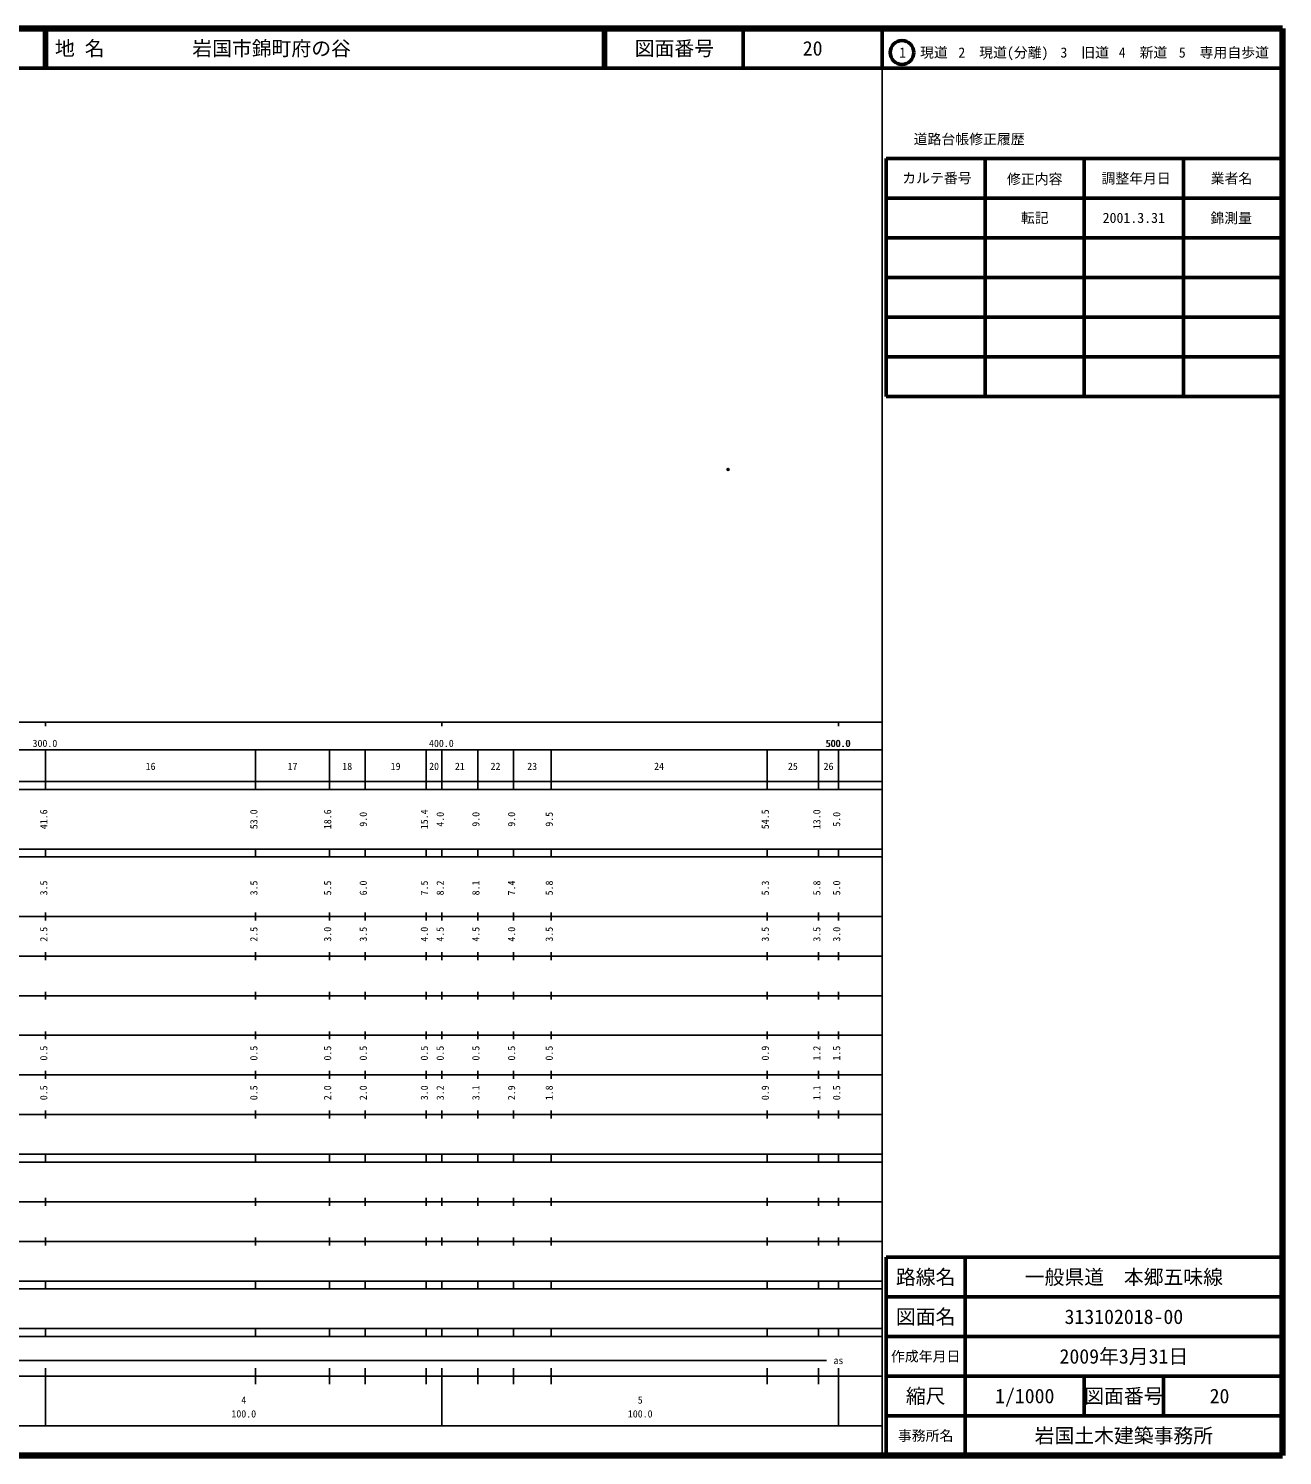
# Model space of a CAD drawing. Units: millimetres on the paper. Extents: x 40 to 680, y 20 to 380.
# Drawn here: x 363.7 to 680, y 20 to 380 of the extents above; entities that cross this region are included whole.
import ezdxf
from ezdxf.enums import TextEntityAlignment as Align

# ---------------------------------------------------------------- set-up
doc = ezdxf.new("R2010")
doc.units = ezdxf.units.MM
doc.header["$PDMODE"] = 32
doc.header["$PDSIZE"] = 0.5
doc.layers.add('M-OTRS', color=6, linetype='Continuous')
doc.layers.add('M-TTL-TXT', color=7, linetype='Continuous')
for name, color, linetype, lineweight in [('M-TTL', 2, 'Continuous', 140), ('M-TTL-BAND', 7, 'Continuous', 25), ('M-TTL-FRAM', 2, 'Continuous', 50), ('M-TTL-LINE', 7, 'Continuous', 50)]:
    doc.layers.add(name, color=color, linetype=linetype, lineweight=lineweight)
doc.styles.add('ＭＳ ゴシック', font='')
doc.styles.get('ＭＳ ゴシック').set_extended_font_data('MS Gothic')

msp = doc.modelspace()

# ---------------------------------------------------------------- linework, layer by layer
at = {"layer": 'M-OTRS'}
msp.add_point((540.146, 268.776), dxfattribs=at)
at = {"layer": 'M-TTL'}
for p, q in [((680, 380), (40, 380)), ((680, 20), (680, 380)), ((40, 20), (680, 20))]:
    msp.add_line(p, q, dxfattribs=at)
at = {"layer": 'M-TTL-BAND'}
for p, q in [((579, 20), (579, 370)), ((40, 205), (579, 205)), ((368, 205), (368, 204)), ((468, 205), (468, 204)), ((568, 205), (568, 204)), ((68, 198), (579, 198)), ((368, 188), (368, 198)), ((421, 188), (421, 198)), ((439.6, 188), (439.6, 198)), ((448.6, 188), (448.6, 198)), ((464, 188), (464, 198)), ((468, 188), (468, 198)), ((477, 188), (477, 198)), ((486, 188), (486, 198)), ((495.5, 188), (495.5, 198)), ((550, 188), (550, 198)), ((563, 188), (563, 198)), ((568, 188), (568, 198)), ((40, 190), (579, 190)), ((40, 188), (579, 188)), ((40, 173), (579, 173)), ((368, 171), (368, 173)), ((421, 171), (421, 173)), ((439.6, 171), (439.6, 173)), ((448.6, 171), (448.6, 173)), ((464, 171), (464, 173)), ((468, 171), (468, 173)), ((477, 171), (477, 173)), ((486, 171), (486, 173)), ((495.5, 171), (495.5, 173)), ((550, 171), (550, 173)), ((563, 171), (563, 173)), ((568, 171), (568, 173)), ((40, 171), (579, 171)), ((40, 156), (579, 156)), ((368, 155), (368, 157)), ((421, 155), (421, 157)), ((439.6, 155), (439.6, 157)), ((448.6, 155), (448.6, 157)), ((464, 155), (464, 157)), ((468, 155), (468, 157)), ((477, 155), (477, 157)), ((486, 155), (486, 157)), ((495.5, 155), (495.5, 157)), ((550, 155), (550, 157)), ((563, 155), (563, 157)), ((568, 155), (568, 157)), ((46, 146), (579, 146)), ((368, 145), (368, 147)), ((421, 145), (421, 147)), ((439.6, 145), (439.6, 147)), ((448.6, 145), (448.6, 147)), ((464, 145), (464, 147)), ((468, 145), (468, 147)), ((477, 145), (477, 147)), ((486, 145), (486, 147)), ((495.5, 145), (495.5, 147)), ((550, 145), (550, 147)), ((563, 145), (563, 147)), ((568, 145), (568, 147)), ((368, 135), (368, 137)), ((421, 135), (421, 137)), ((439.6, 135), (439.6, 137)), ((448.6, 135), (448.6, 137)), ((464, 135), (464, 137)), ((468, 135), (468, 137)), ((477, 135), (477, 137)), ((486, 135), (486, 137)), ((495.5, 135), (495.5, 137)), ((550, 135), (550, 137)), ((563, 135), (563, 137)), ((568, 135), (568, 137)), ((52, 136), (579, 136)), ((46, 126), (579, 126)), ((368, 125), (368, 127)), ((421, 125), (421, 127)), ((439.6, 125), (439.6, 127)), ((448.6, 125), (448.6, 127)), ((464, 125), (464, 127)), ((468, 125), (468, 127)), ((477, 125), (477, 127)), ((486, 125), (486, 127)), ((495.5, 125), (495.5, 127)), ((550, 125), (550, 127)), ((563, 125), (563, 127)), ((568, 125), (568, 127)), ((52, 116), (579, 116)), ((368, 115), (368, 117)), ((421, 115), (421, 117)), ((439.6, 115), (439.6, 117)), ((448.6, 115), (448.6, 117)), ((464, 115), (464, 117)), ((468, 115), (468, 117)), ((477, 115), (477, 117)), ((486, 115), (486, 117)), ((495.5, 115), (495.5, 117)), ((550, 115), (550, 117)), ((563, 115), (563, 117)), ((568, 115), (568, 117)), ((46, 106), (579, 106)), ((368, 105), (368, 107)), ((421, 105), (421, 107)), ((439.6, 105), (439.6, 107)), ((448.6, 105), (448.6, 107)), ((464, 105), (464, 107)), ((468, 105), (468, 107)), ((477, 105), (477, 107)), ((486, 105), (486, 107)), ((495.5, 105), (495.5, 107)), ((550, 105), (550, 107)), ((563, 105), (563, 107)), ((568, 105), (568, 107)), ((40, 96), (579, 96)), ((40, 94), (579, 94)), ((368, 94), (368, 96)), ((421, 94), (421, 96)), ((439.6, 94), (439.6, 96)), ((448.6, 94), (448.6, 96)), ((464, 94), (464, 96)), ((468, 94), (468, 96)), ((477, 94), (477, 96)), ((486, 94), (486, 96)), ((495.5, 94), (495.5, 96)), ((550, 94), (550, 96)), ((563, 94), (563, 96)), ((568, 94), (568, 96)), ((49, 84), (579, 84)), ((368, 83), (368, 85)), ((421, 83), (421, 85)), ((439.6, 83), (439.6, 85)), ((448.6, 83), (448.6, 85)), ((464, 83), (464, 85)), ((468, 83), (468, 85)), ((477, 83), (477, 85)), ((486, 83), (486, 85)), ((495.5, 83), (495.5, 85)), ((550, 83), (550, 85)), ((563, 83), (563, 85)), ((568, 83), (568, 85)), ((40, 74), (579, 74)), ((368, 73), (368, 75)), ((421, 73), (421, 75)), ((439.6, 73), (439.6, 75)), ((448.6, 73), (448.6, 75)), ((464, 73), (464, 75)), ((468, 73), (468, 75)), ((477, 73), (477, 75)), ((486, 73), (486, 75)), ((495.5, 73), (495.5, 75)), ((550, 73), (550, 75)), ((563, 73), (563, 75)), ((568, 73), (568, 75)), ((40, 64), (579, 64)), ((40, 62), (579, 62)), ((368, 62), (368, 64)), ((421, 62), (421, 64)), ((439.6, 62), (439.6, 64)), ((448.6, 62), (448.6, 64)), ((464, 62), (464, 64)), ((468, 62), (468, 64)), ((477, 62), (477, 64)), ((486, 62), (486, 64)), ((495.5, 62), (495.5, 64)), ((550, 62), (550, 64)), ((563, 62), (563, 64)), ((568, 62), (568, 64)), ((40, 52), (579, 52)), ((368, 50), (368, 52)), ((421, 50), (421, 52)), ((439.6, 50), (439.6, 52)), ((448.6, 50), (448.6, 52)), ((464, 50), (464, 52)), ((468, 50), (468, 52)), ((477, 50), (477, 52)), ((486, 50), (486, 52)), ((495.5, 50), (495.5, 52)), ((550, 50), (550, 52)), ((563, 50), (563, 52)), ((568, 50), (568, 52)), ((40, 50), (579, 50)), ((71, 44), (565, 44)), ((40, 40), (579, 40)), ((368, 27.5), (368, 42)), ((421, 38), (421, 42)), ((439.6, 38), (439.6, 42)), ((448.6, 38), (448.6, 42)), ((464, 38), (464, 42)), ((468, 27.5), (468, 42)), ((477, 38), (477, 42)), ((486, 38), (486, 42)), ((495.5, 38), (495.5, 42)), ((550, 38), (550, 42)), ((563, 38), (563, 42)), ((568, 27.5), (568, 42)), ((68, 27.5), (579, 27.5))]:
    msp.add_line(p, q, dxfattribs=at)
at = {"layer": 'M-TTL-FRAM'}
for p, q in [((580, 347.197), (580, 287.197)), ((580, 347.197), (680, 347.197)), ((580, 287.197), (680, 287.197)), ((680, 70), (580, 70)), ((580, 70), (580, 20))]:
    msp.add_line(p, q, dxfattribs=at)
at = {"layer": 'M-TTL-LINE'}
for p, q in [((367.75, 380), (367.75, 370)), ((368.25, 380), (368.25, 370)), ((508.747, 380), (508.747, 370)), ((509.247, 380), (509.247, 370)), ((543.997, 380), (543.997, 370)), ((579, 380), (579, 370)), ((40, 370), (680, 370)), ((605, 347.197), (605, 287.197)), ((630, 347.197), (630, 287.197)), ((655, 347.197), (655, 287.197)), ((580, 337.197), (680, 337.197)), ((580, 327.197), (680, 327.197)), ((580, 317.197), (680, 317.197)), ((580, 307.197), (680, 307.197)), ((580, 297.197), (680, 297.197)), ((600, 70), (600, 20)), ((680, 60), (580, 60)), ((680, 50), (580, 50)), ((680, 40), (580, 40)), ((630, 40), (630, 30)), ((650, 40), (650, 30)), ((680, 30), (580, 30))]:
    msp.add_line(p, q, dxfattribs=at)
msp.add_circle((584.031, 373.958), 3, dxfattribs=at)

# ---------------------------------------------------------------- texts
at = {"layer": 'M-TTL-BAND', "style": 'ＭＳ ゴシック'}
for s, p in [('300.0', (367.844, 198.195)), ('400.0', (467.844, 198.195)), ('500.0', (567.844, 198.195)), ('500.0', (568, 198.195)), ('16', (394.5, 192.405)), ('17', (430.3, 192.405)), ('18', (444.1, 192.405)), ('19', (456.3, 192.405)), ('20', (466, 192.405)), ('21', (472.5, 192.405)), ('22', (481.5, 192.405)), ('23', (490.75, 192.405)), ('24', (522.75, 192.405)), ('25', (556.5, 192.405)), ('26', (565.5, 192.405)), ('as', (568, 42.5)), ('4', (418, 32.523)), ('5', (518, 32.523)), ('100.0', (418, 29.033)), ('100.0', (518, 29.033))]:
    msp.add_text(s, height=1.833, dxfattribs=at).set_placement(p, align=Align.BOTTOM_CENTER)
for s, p in [('41.6', (369, 180.5)), ('53.0', (422, 180.5)), ('18.6', (440.6, 180.5)), ('9.0', (449.6, 180.5)), ('15.4', (465, 180.5)), ('4.0', (469, 180.5)), ('9.0', (478, 180.5)), ('9.0', (487, 180.5)), ('9.5', (496.5, 180.5)), ('54.5', (551, 180.5)), ('13.0', (564, 180.5)), ('5.0', (569, 180.5)), ('3.5', (369, 163.174)), ('3.5', (422, 163.174)), ('5.5', (440.6, 163.174)), ('6.0', (449.6, 163.174)), ('7.5', (465, 163.174)), ('8.2', (469, 163.174)), ('8.1', (478, 163.174)), ('7.4', (487, 163.174)), ('5.8', (496.5, 163.174)), ('5.3', (551, 163.174)), ('5.8', (564, 163.174)), ('5.0', (569, 163.174)), ('2.5', (369, 151.5)), ('2.5', (422, 151.5)), ('3.0', (440.6, 151.5)), ('3.5', (449.6, 151.5)), ('4.0', (465, 151.5)), ('4.5', (469, 151.5)), ('4.5', (478, 151.5)), ('4.0', (487, 151.5)), ('3.5', (496.5, 151.5)), ('3.5', (551, 151.5)), ('3.5', (564, 151.5)), ('3.0', (569, 151.5)), ('0.5', (369, 121.5)), ('0.5', (422, 121.5)), ('0.5', (440.6, 121.5)), ('0.5', (449.6, 121.5)), ('0.5', (465, 121.5)), ('0.5', (469, 121.5)), ('0.5', (478, 121.5)), ('0.5', (487, 121.5)), ('0.5', (496.5, 121.5)), ('0.9', (551, 121.5)), ('1.2', (564, 121.5)), ('1.5', (569, 121.5)), ('0.5', (369, 111.5)), ('0.5', (422, 111.5)), ('2.0', (440.6, 111.5)), ('2.0', (449.6, 111.5)), ('3.0', (465, 111.5)), ('3.2', (469, 111.5)), ('3.1', (478, 111.5)), ('2.9', (487, 111.5)), ('1.8', (496.5, 111.5)), ('0.9', (551, 111.5)), ('1.1', (564, 111.5)), ('0.5', (569, 111.5))]:
    msp.add_text(s, height=1.833, rotation=90, dxfattribs=at).set_placement(p, align=Align.BOTTOM_CENTER)
at = {"layer": 'M-TTL-TXT', "style": 'ＭＳ ゴシック'}
for s, p in [('地 名', (370.38, 375)), ('岩国市錦町府の谷', (405.024, 375))]:
    msp.add_text(s, height=3.666, dxfattribs=at).set_placement(p, align=Align.MIDDLE_LEFT)
for s, height, p in [('図面番号', 3.666, (526.622, 375)), ('20', 3.666, (561.497, 375)), ('1\u3000現道', 2.566, (589.448, 373.958)), ('2\u3000現道(分離)', 2.566, (609.619, 373.958)), ('3\u3000旧道', 2.566, (630.121, 373.958)), ('4\u3000新道', 2.566, (644.824, 373.958)), ('5\u3000専用自歩道', 2.566, (665.228, 373.958)), ('道路台帳修正履歴', 2.566, (600.968, 352.113)), ('カルテ番号', 2.566, (592.839, 342.277)), ('修正内容', 2.566, (617.509, 342.023)), ('調整年月日', 2.566, (643.089, 342.197)), ('業者名', 2.566, (667.134, 342.197)), ('転記', 2.566, (617.5, 332.245)), ('2001.3.31', 2.566, (642.5, 332.245)), ('錦測量', 2.566, (667.077, 332.189)), ('路線名', 3.666, (590, 65)), ('路線名', 3.666, (590, 65)), ('一般県道\u3000本郷五味線', 3.666, (640, 65)), ('図面名', 3.666, (590, 55)), ('図面名', 3.666, (590, 55)), ('313102018-00', 3.666, (640, 55)), ('2009年3月31日', 3.666, (640, 45)), ('作成年月日', 2.566, (590, 45)), ('作成年月日', 2.566, (590, 45)), ('縮尺', 3.666, (590, 35)), ('縮尺', 3.666, (590, 35)), ('1/1000', 3.666, (615, 35)), ('図面番号', 3.666, (640, 35)), ('図面番号', 3.666, (640, 35)), ('20', 3.666, (664.125, 35)), ('事務所名', 2.566, (590, 25)), ('事務所名', 2.566, (590, 25)), ('岩国土木建築事務所', 3.666, (640, 25))]:
    msp.add_text(s, height=height, dxfattribs=at).set_placement(p, align=Align.MIDDLE_CENTER)

doc.saveas('drawing.dxf')
